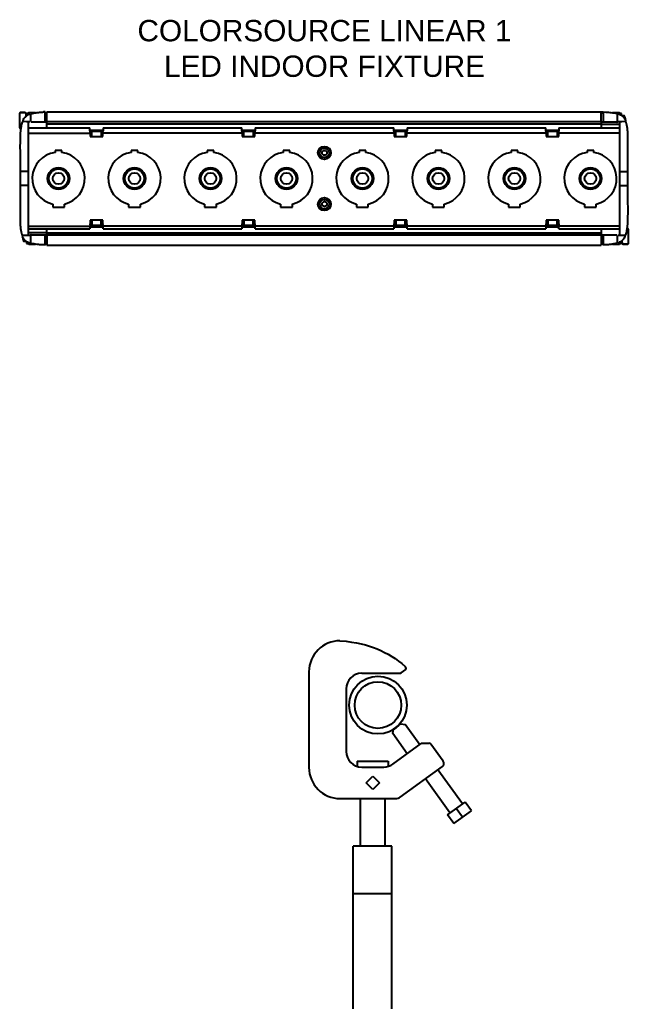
# Model space of a CAD drawing. Extents: x 5 to 346, y -5 to 215.
# Drawn here: x 5.54 to 25.17, y 182.39 to 214.05 of the extents above; entities that cross this region are included whole.
import ezdxf

# ---------------------------------------------------------------- set-up
doc = ezdxf.new("R2010")
doc.units = 0
doc.header["$LTSCALE"] = 0.5
doc.header["$MEASUREMENT"] = 0
doc.layers.get('0').update_dxf_attribs({"linetype": 'CONTINUOUS'})
doc.layers.add('OBJECT', color=7, linetype='CONTINUOUS')
doc.layers.add('RISER', color=7, linetype='CONTINUOUS')
doc.styles.add('ARIAL', font='arial.ttf')

# ---------------------------------------------------------------- blocks, each defined once
blk = doc.blocks.new('*U54')
at = {"layer": 'RISER'}
for p, q in [((-9.797, 2.111), (-9.813, 2.102)), ((-9.813, 2.102), (-9.813, 1.628)), ((-9.633, 2.121), (-9.797, 2.121)), ((-9.797, 2.121), (-9.633, 2.121)), ((-9.618, 2.102), (-9.633, 2.111)), ((-9.618, 2.102), (-9.618, 1.995)), ((-9.608, 2.054), (-9.618, 2.058)), ((-9.536, 2.098), (-9.596, 2.098)), ((-9.596, 2.098), (-9.596, 2.009)), ((-9.536, 2.098), (-9.536, 2.054)), ((-9.298, 2.117), (-9.522, 2.113)), ((-9.048, 2.143), (-8.995, 2.147)), ((-8.995, 2.142), (-9.048, 2.143)), ((-8.995, 2.142), (-8.995, 2.147)), ((-8.935, 2.144), (8.995, 2.144)), ((8.995, 2.147), (9.087, 2.141)), ((9.522, 2.113), (9.303, 2.116)), ((9.445, 2.092), (9.447, 2.091)), ((9.459, 1.864), (9.459, 2.08)), ((9.522, 2.073), (9.522, 2.113)), ((9.596, 2.098), (9.536, 2.098)), ((9.596, 2.028), (9.596, 2.098)), ((9.675, 2.021), (9.596, 2.021)), ((-9.813, 1.628), (-9.797, 1.619)), ((-9.765, 1.61), (-9.797, 1.61)), ((-9.535, 1.828), (-9.535, -1.828)), ((-9.535, 1.627), (-7.546, 1.627)), ((-8.983, 1.819), (-9.445, 1.811)), ((-8.945, 1.818), (-8.995, 1.819)), ((-8.935, 1.831), (8.935, 1.831)), ((-8.935, 1.627), (-8.935, 1.831)), ((-8.935, 1.759), (8.935, 1.759)), ((-7.546, 1.534), (-7.546, 1.627)), ((-7.124, 1.627), (-7.124, 1.534)), ((-7.124, 1.627), (-2.646, 1.627)), ((-2.646, 1.534), (-2.646, 1.627)), ((-2.224, 1.627), (2.254, 1.627)), ((-2.224, 1.627), (-2.224, 1.534)), ((2.254, 1.534), (2.254, 1.627)), ((2.676, 1.627), (7.154, 1.627)), ((2.676, 1.627), (2.676, 1.534)), ((7.154, 1.534), (7.154, 1.627)), ((7.576, 1.627), (9.535, 1.627)), ((7.576, 1.627), (7.576, 1.534)), ((8.935, 1.831), (8.935, 1.627)), ((8.995, 1.819), (8.935, 1.818)), ((8.935, 1.749), (9.535, 1.749)), ((9.445, 1.811), (8.983, 1.819)), ((9.455, 1.835), (9.455, 1.821)), ((9.535, -1.828), (9.535, 1.828)), ((-9.535, 1.46), (-7.542, 1.46)), ((-7.546, 1.559), (-7.124, 1.559)), ((-7.124, 1.519), (-7.545, 1.519)), ((-7.544, 1.494), (-7.544, 1.5)), ((-7.542, 1.46), (-7.542, 1.348)), ((-7.542, 1.348), (-7.127, 1.348)), ((-7.485, 1.348), (-7.485, 1.519)), ((-7.185, 1.519), (-7.185, 1.348)), ((-7.127, 1.348), (-7.127, 1.46)), ((-2.642, 1.46), (-7.127, 1.46)), ((-7.125, 1.5), (-7.126, 1.494)), ((-2.646, 1.559), (-2.224, 1.559)), ((-2.224, 1.519), (-2.645, 1.519)), ((-2.644, 1.494), (-2.644, 1.5)), ((-2.642, 1.46), (-2.642, 1.348)), ((-2.642, 1.348), (-2.227, 1.348)), ((-2.585, 1.348), (-2.585, 1.519)), ((-2.285, 1.519), (-2.285, 1.348)), ((2.258, 1.46), (-2.227, 1.46)), ((-2.227, 1.348), (-2.227, 1.46)), ((-2.225, 1.5), (-2.226, 1.494)), ((2.254, 1.559), (2.676, 1.559)), ((2.676, 1.519), (2.255, 1.519)), ((2.256, 1.494), (2.256, 1.5)), ((2.258, 1.46), (2.258, 1.348)), ((2.258, 1.348), (2.673, 1.348)), ((2.315, 1.348), (2.315, 1.519)), ((2.615, 1.519), (2.615, 1.348)), ((7.158, 1.46), (2.673, 1.46)), ((2.673, 1.348), (2.673, 1.46)), ((2.675, 1.5), (2.674, 1.494)), ((7.154, 1.559), (7.576, 1.559)), ((7.576, 1.519), (7.155, 1.519)), ((7.156, 1.494), (7.156, 1.5)), ((7.158, 1.46), (7.158, 1.348)), ((7.158, 1.348), (7.573, 1.348)), ((7.215, 1.348), (7.215, 1.519)), ((7.515, 1.519), (7.515, 1.348)), ((9.535, 1.46), (7.573, 1.46)), ((7.573, 1.348), (7.573, 1.46)), ((7.575, 1.5), (7.574, 1.494)), ((-8.669, 0.897), (-8.669, 0.838)), ((-8.45, 0.838), (-8.45, 0.897)), ((-6.219, 0.897), (-6.219, 0.838)), ((-6, 0.838), (-6, 0.897)), ((-3.769, 0.897), (-3.769, 0.838)), ((-3.55, 0.838), (-3.55, 0.897)), ((-1.319, 0.897), (-1.319, 0.838)), ((-1.1, 0.838), (-1.1, 0.897)), ((1.131, 0.897), (1.131, 0.838)), ((1.35, 0.838), (1.35, 0.897)), ((3.581, 0.897), (3.581, 0.838)), ((3.8, 0.838), (3.8, 0.897)), ((6.031, 0.897), (6.031, 0.838)), ((6.25, 0.838), (6.25, 0.897)), ((8.481, 0.897), (8.481, 0.838)), ((8.7, 0.838), (8.7, 0.897)), ((-9.787, -0.231), (-9.788, 0.231)), ((-9.535, 0.23), (-9.768, 0.23)), ((9.535, 0.23), (9.767, 0.23)), ((9.787, 0.231), (9.788, -0.231)), ((-9.535, -0.23), (-9.767, -0.231)), ((9.535, -0.23), (9.768, -0.231)), ((-8.748, -0.824), (-8.748, -0.921)), ((-8.748, -0.921), (-8.371, -0.921)), ((-8.371, -0.921), (-8.371, -0.824)), ((-6.298, -0.824), (-6.298, -0.921)), ((-6.298, -0.921), (-5.921, -0.921)), ((-5.921, -0.921), (-5.921, -0.824)), ((-3.848, -0.824), (-3.848, -0.921)), ((-3.848, -0.921), (-3.471, -0.921)), ((-3.471, -0.921), (-3.471, -0.824)), ((-1.398, -0.824), (-1.398, -0.921)), ((-1.398, -0.921), (-1.021, -0.921)), ((-1.021, -0.921), (-1.021, -0.824)), ((1.052, -0.824), (1.052, -0.921)), ((1.052, -0.921), (1.429, -0.921)), ((1.429, -0.921), (1.429, -0.824)), ((3.502, -0.824), (3.502, -0.921)), ((3.502, -0.921), (3.879, -0.921)), ((3.879, -0.921), (3.879, -0.824)), ((5.952, -0.824), (5.952, -0.921)), ((5.952, -0.921), (6.329, -0.921)), ((6.329, -0.921), (6.329, -0.824)), ((8.402, -0.824), (8.402, -0.921)), ((8.402, -0.921), (8.779, -0.921)), ((8.779, -0.921), (8.779, -0.824)), ((-9.535, -1.534), (-7.546, -1.534)), ((-7.546, -1.534), (-7.546, -1.627)), ((-7.546, -1.559), (-7.124, -1.559)), ((-7.124, -1.519), (-7.545, -1.519)), ((-7.544, -1.494), (-7.544, -1.5)), ((-7.542, -1.348), (-7.542, -1.46)), ((-7.127, -1.348), (-7.542, -1.348)), ((-7.485, -1.348), (-7.485, -1.519)), ((-7.185, -1.519), (-7.185, -1.348)), ((-7.127, -1.46), (-7.127, -1.348)), ((-7.125, -1.5), (-7.126, -1.494)), ((-2.646, -1.534), (-7.124, -1.534)), ((-7.124, -1.627), (-7.124, -1.534)), ((-2.646, -1.534), (-2.646, -1.627)), ((-2.646, -1.559), (-2.224, -1.559)), ((-2.224, -1.519), (-2.645, -1.519)), ((-2.644, -1.494), (-2.644, -1.5)), ((-2.642, -1.348), (-2.642, -1.46)), ((-2.227, -1.348), (-2.642, -1.348)), ((-2.585, -1.348), (-2.585, -1.519)), ((-2.285, -1.519), (-2.285, -1.348)), ((-2.227, -1.46), (-2.227, -1.348)), ((-2.225, -1.5), (-2.226, -1.494)), ((2.254, -1.534), (-2.224, -1.534)), ((-2.224, -1.627), (-2.224, -1.534)), ((2.254, -1.534), (2.254, -1.627)), ((2.254, -1.559), (2.676, -1.559)), ((2.676, -1.519), (2.255, -1.519)), ((2.256, -1.494), (2.256, -1.5)), ((2.258, -1.348), (2.258, -1.46)), ((2.673, -1.348), (2.258, -1.348)), ((2.315, -1.348), (2.315, -1.519)), ((2.615, -1.519), (2.615, -1.348)), ((2.673, -1.46), (2.673, -1.348)), ((2.675, -1.5), (2.674, -1.494)), ((7.154, -1.534), (2.676, -1.534)), ((2.676, -1.627), (2.676, -1.534)), ((7.154, -1.534), (7.154, -1.627)), ((7.154, -1.559), (7.576, -1.559)), ((7.576, -1.519), (7.155, -1.519)), ((7.156, -1.494), (7.156, -1.5)), ((7.158, -1.348), (7.158, -1.46)), ((7.573, -1.348), (7.158, -1.348)), ((7.215, -1.348), (7.215, -1.519)), ((7.515, -1.519), (7.515, -1.348)), ((7.573, -1.46), (7.573, -1.348)), ((7.575, -1.5), (7.574, -1.494)), ((7.576, -1.627), (7.576, -1.534)), ((9.535, -1.534), (7.576, -1.534)), ((-9.535, -1.627), (-7.546, -1.627)), ((-8.945, -1.749), (-9.531, -1.749)), ((-9.459, -1.864), (-9.459, -2.08)), ((-9.455, -1.835), (-9.455, -1.821)), ((-9.445, -1.811), (-8.983, -1.819)), ((-8.995, -1.819), (-8.945, -1.818)), ((-8.935, -1.831), (-8.935, -1.627)), ((8.935, -1.759), (-8.935, -1.759)), ((8.935, -1.831), (-8.935, -1.831)), ((-7.124, -1.627), (-2.646, -1.627)), ((-2.224, -1.627), (2.254, -1.627)), ((2.676, -1.627), (7.154, -1.627)), ((7.576, -1.627), (9.535, -1.627)), ((8.935, -1.627), (8.935, -1.831)), ((8.935, -1.818), (8.995, -1.819)), ((8.983, -1.819), (9.445, -1.811)), ((9.765, -1.61), (9.797, -1.61)), ((9.813, -1.628), (9.797, -1.619)), ((9.813, -2.102), (9.813, -1.628)), ((-9.675, -2.021), (-9.596, -2.021)), ((-9.596, -2.028), (-9.596, -2.098)), ((-9.596, -2.098), (-9.536, -2.098)), ((-9.522, -2.073), (-9.522, -2.113)), ((-9.522, -2.113), (-9.303, -2.116)), ((-9.445, -2.092), (-9.447, -2.091)), ((-8.995, -2.142), (-9.087, -2.141)), ((-8.995, -2.147), (-9.087, -2.141)), ((-8.935, -2.144), (8.935, -2.144)), ((8.995, -2.142), (8.995, -2.147)), ((9.048, -2.143), (8.995, -2.147)), ((9.298, -2.117), (9.522, -2.113)), ((9.536, -2.098), (9.536, -2.054)), ((9.536, -2.098), (9.596, -2.098)), ((9.596, -2.098), (9.596, -2.009)), ((9.608, -2.054), (9.618, -2.058)), ((9.618, -2.102), (9.618, -1.995)), ((9.618, -2.102), (9.633, -2.111)), ((9.633, -2.121), (9.797, -2.121)), ((9.797, -2.121), (9.633, -2.121)), ((9.797, -2.111), (9.813, -2.102))]:
    blk.add_line(p, q, dxfattribs=at)
at = {"layer": 'RISER', "flags": 128}
for points in [[(-8.995, 2.1), (-8.97, 2.1), (-8.945, 2.1)], [(8.995, 2.101), (8.97, 2.1), (8.945, 2.1)], [(-9.469, 1.827), (-9.59, 1.829), (-9.695, 1.831)], [(9.709, 1.831), (9.597, 1.829), (9.469, 1.827)], [(-9.709, -1.831), (-9.597, -1.829), (-9.469, -1.827)], [(9.469, -1.827), (9.59, -1.829), (9.695, -1.831)], [(-8.995, -2.101), (-8.97, -2.1), (-8.945, -2.1)], [(8.995, -2.1), (8.97, -2.1), (8.935, -2.099)]]:
    blk.add_lwpolyline(points, dxfattribs=at)
at = {"layer": 'RISER'}
for centre, radius in [((0.015, 0.825), 0.209), ((0.015, 0.825), 0.15), ((0.015, 0.825), 0.078), ((-8.56, 0), 0.352), ((-6.11, 0), 0.352), ((-3.66, 0), 0.352), ((-1.21, 0), 0.352), ((1.24, 0), 0.352), ((3.69, 0), 0.352), ((6.14, 0), 0.352), ((8.59, 0), 0.352), ((-8.56, 0), 0.311), ((-8.56, 0), 0.187), ((-6.11, 0), 0.311), ((-6.11, 0), 0.187), ((-3.66, 0), 0.311), ((-3.66, 0), 0.187), ((-1.21, 0), 0.311), ((-1.21, 0), 0.187), ((1.24, 0), 0.311), ((1.24, 0), 0.187), ((3.69, 0), 0.311), ((3.69, 0), 0.187), ((6.14, 0), 0.311), ((6.14, 0), 0.187), ((8.59, 0), 0.311), ((8.59, 0), 0.187), ((0.015, -0.825), 0.209), ((0.015, -0.825), 0.15), ((0.015, -0.825), 0.078)]:
    blk.add_circle(centre, radius, dxfattribs=at)
for centre, radius, start, end in [((-9.614, 2.038), 0.0173, 0, 70), ((-9.521, 2.103), 0.01, 91, 180), ((9.521, 2.103), 0.01, 0, 89), ((9.675, 2.002), 0.0197, 21.1895, 90), ((9.322, 1.865), 0.398, 4.4297, 21.1895), ((9.445, 1.821), 0.01, 269, 0), ((-8.56, 0), 0.845, 97.4403, 257.1307), ((-8.56, 0), 0.903, 83.0398, 96.9602), ((-8.56, 0), 0.845, 282.8694, 82.5597), ((-6.11, 0), 0.845, 97.4403, 257.1307), ((-6.11, 0), 0.903, 83.0398, 96.9602), ((-6.11, 0), 0.845, 282.8694, 82.5597), ((-3.66, 0), 0.845, 97.4403, 257.1307), ((-3.66, 0), 0.903, 83.0398, 96.9602), ((-3.66, 0), 0.845, 282.8694, 82.5597), ((-1.21, 0), 0.845, 97.4403, 257.1307), ((-1.21, 0), 0.903, 83.0398, 96.9602), ((-1.21, 0), 0.845, 282.8694, 82.5597), ((1.24, 0), 0.845, 97.4403, 257.1307), ((1.24, 0), 0.903, 83.0398, 96.9602), ((1.24, 0), 0.845, 282.8694, 82.5597), ((3.69, 0), 0.845, 97.4403, 257.1307), ((3.69, 0), 0.903, 83.0398, 96.9602), ((3.69, 0), 0.845, 282.8694, 82.5597), ((6.14, 0), 0.845, 97.4403, 257.1307), ((6.14, 0), 0.903, 83.0398, 96.9602), ((6.14, 0), 0.845, 282.8694, 82.5597), ((8.59, 0), 0.845, 97.4403, 257.1307), ((8.59, 0), 0.903, 83.0398, 96.9602), ((8.59, 0), 0.845, 282.8694, 82.5597), ((-9.322, -1.865), 0.398, 184.4297, 201.1895), ((-9.445, -1.821), 0.01, 89, 180), ((-9.675, -2.002), 0.0197, 201.1895, 270), ((-9.521, -2.103), 0.01, 180, 269), ((9.521, -2.103), 0.01, 271, 0), ((9.614, -2.038), 0.0173, 180, 250)]:
    blk.add_arc(centre, radius, start, end, dxfattribs=at)
for centre, start_param, end_param in [((-7.543, 1.534), 1.570796, 2.582993), ((-7.545, 1.46), 4.712389, 5.724586), ((-7.124, 1.46), 0.558599, 1.570796), ((-7.127, 1.534), 3.700192, 4.712389), ((-2.643, 1.534), 1.570796, 2.582993), ((-2.645, 1.46), 4.712389, 5.724586), ((-2.224, 1.46), 0.558599, 1.570796), ((-2.227, 1.534), 3.700192, 4.712389), ((2.257, 1.534), 1.570796, 2.582993), ((2.255, 1.46), 4.712389, 5.724586), ((2.676, 1.46), 0.558599, 1.570796), ((2.673, 1.534), 3.700192, 4.712389), ((7.157, 1.534), 1.570796, 2.582993), ((7.155, 1.46), 4.712389, 5.724586), ((7.576, 1.46), 0.558599, 1.570796), ((7.573, 1.534), 3.700192, 4.712389), ((-7.543, -1.534), 0.558599, 1.570796), ((-7.545, -1.46), 3.700192, 4.712389), ((-7.124, -1.46), 1.570796, 2.582993), ((-7.127, -1.534), 4.712389, 5.724586), ((-2.643, -1.534), 0.558599, 1.570796), ((-2.645, -1.46), 3.700192, 4.712389), ((-2.224, -1.46), 1.570796, 2.582993), ((-2.227, -1.534), 4.712389, 5.724586), ((2.257, -1.534), 0.558599, 1.570796), ((2.255, -1.46), 3.700192, 4.712389), ((2.676, -1.46), 1.570796, 2.582993), ((2.673, -1.534), 4.712389, 5.724586), ((7.157, -1.534), 0.558599, 1.570796), ((7.155, -1.46), 3.700192, 4.712389), ((7.576, -1.46), 1.570796, 2.582993), ((7.573, -1.534), 4.712389, 5.724586)]:
    blk.add_ellipse(centre, major_axis=(0, 0.04), ratio=0.069927, start_param=start_param, end_param=end_param, dxfattribs=at)
for points, knots in [([(-9.708, 1.872), (-9.687, 1.91), (-9.644, 1.986), (-9.548, 2.052), (-9.483, 2.077), (-9.459, 2.086)], [0, 0, 0, 0, 0.386589, 0.775726, 1, 1, 1, 1]), ([(-9.455, 1.837), (-9.455, 1.877), (-9.455, 1.957), (-9.455, 2.036), (-9.455, 2.074)], [0, 0, 0, 0, 0.5060914, 1, 1, 1, 1]), ([(-9.445, 2.085), (-9.395, 2.097), (-9.304, 2.119), (-9.171, 2.133), (-9.089, 2.14), (-9.048, 2.143)], [0, 0, 0, 0, 0.3862511, 0.6928064, 1, 1, 1, 1]), ([(-8.995, 1.819), (-8.995, 1.882), (-8.995, 1.991), (-8.995, 2.098), (-8.995, 2.142)], [0, 0, 0, 0, 0.585292, 1, 1, 1, 1]), ([(-8.935, 1.831), (-8.935, 1.85), (-8.935, 1.897), (-8.935, 1.97), (-8.935, 2.054), (-8.935, 2.112), (-8.935, 2.144)], [0, 0, 0, 0, 0.183601, 0.442097, 0.697858, 1, 1, 1, 1]), ([(8.935, 1.831), (8.935, 1.85), (8.935, 1.897), (8.935, 1.97), (8.935, 2.054), (8.935, 2.112), (8.935, 2.144)], [0, 0, 0, 0, 0.183601, 0.442097, 0.697858, 1, 1, 1, 1]), ([(8.995, 2.142), (8.995, 2.143), (8.995, 2.145), (8.995, 2.146), (8.995, 2.147)], [0, 0, 0, 0, 0.537391, 1, 1, 1, 1]), ([(8.995, 2.142), (8.995, 2.085), (8.995, 1.978), (8.995, 1.869), (8.995, 1.819)], [0, 0, 0, 0, 0.534644, 1, 1, 1, 1]), ([(9.087, 2.141), (9.142, 2.137), (9.262, 2.128), (9.381, 2.104), (9.445, 2.092)], [0, 0, 0, 0, 0.45463, 1, 1, 1, 1]), ([(9.455, 2.081), (9.455, 2.081), (9.455, 2.082), (9.454, 2.085), (9.453, 2.088), (9.45, 2.09), (9.448, 2.091), (9.447, 2.091)], [0, 0, 0, 0, 0.008436, 0.328548, 0.573132, 0.785961, 1, 1, 1, 1]), ([(9.459, 2.095), (9.494, 2.082), (9.569, 2.056), (9.668, 1.982), (9.705, 1.908), (9.723, 1.871)], [0, 0, 0, 0, 0.307624, 0.656227, 1, 1, 1, 1]), ([(9.459, 2.08), (9.459, 2.082), (9.459, 2.087), (9.459, 2.092), (9.459, 2.094), (9.459, 2.094), (9.459, 2.095)], [0, 0, 0, 0, 0.270074, 0.540459, 0.802301, 1, 1, 1, 1]), ([(-9.788, 0.231), (-9.788, 0.241), (-9.788, 0.463), (-9.79, 0.792), (-9.792, 1.218), (-9.781, 1.478), (-9.761, 1.68), (-9.735, 1.772), (-9.723, 1.818)], [0, 0, 0, 0, 0.018447, 0.419569, 0.619975, 0.820223, 0.910252, 1, 1, 1, 1]), ([(-9.713, 1.845), (-9.714, 1.844), (-9.715, 1.839), (-9.719, 1.83), (-9.721, 1.822), (-9.723, 1.818)], [0, 0, 0, 0, 0.17786, 0.611414, 1, 1, 1, 1]), ([(-9.708, 1.872), (-9.708, 1.871), (-9.71, 1.869), (-9.711, 1.864), (-9.713, 1.86), (-9.714, 1.857), (-9.715, 1.853), (-9.715, 1.848), (-9.713, 1.842), (-9.709, 1.837), (-9.703, 1.833), (-9.698, 1.831), (-9.695, 1.831), (-9.695, 1.831)], [0, 0, 0, 0, 0.041918, 0.145894, 0.25282, 0.321588, 0.38785, 0.479919, 0.596266, 0.724085, 0.854909, 0.99467, 1, 1, 1, 1]), ([(9.459, 1.837), (9.459, 1.839), (9.459, 1.842), (9.459, 1.85), (9.459, 1.858), (9.459, 1.863), (9.459, 1.864)], [0, 0, 0, 0, 0.170641, 0.51981, 0.86865, 1, 1, 1, 1]), ([(9.459, 1.837), (9.459, 1.836), (9.46, 1.833), (9.463, 1.829), (9.467, 1.827), (9.469, 1.827), (9.469, 1.827), (9.469, 1.827)], [0, 0, 0, 0, 0.180108, 0.478421, 0.917908, 0.992247, 1, 1, 1, 1]), ([(9.71, 1.832), (9.712, 1.832), (9.716, 1.832), (9.721, 1.835), (9.726, 1.84), (9.728, 1.845), (9.729, 1.849), (9.729, 1.853), (9.728, 1.855), (9.728, 1.858), (9.727, 1.861), (9.726, 1.865), (9.724, 1.869), (9.723, 1.871), (9.723, 1.872)], [0, 0, 0, 0, 0.093593, 0.236553, 0.34785, 0.440683, 0.519857, 0.58651, 0.640372, 0.686689, 0.759709, 0.867625, 0.967086, 1, 1, 1, 1]), ([(9.735, 1.817), (9.735, 1.818), (9.733, 1.824), (9.73, 1.834), (9.728, 1.841), (9.727, 1.844)], [0, 0, 0, 0, 0.077265, 0.599602, 1, 1, 1, 1]), ([(9.735, 1.817), (9.742, 1.788), (9.767, 1.689), (9.784, 1.514), (9.79, 1.297), (9.789, 0.939), (9.787, 0.584), (9.787, 0.301), (9.787, 0.231)], [0, 0, 0, 0, 0.0568429, 0.1929803, 0.3295789, 0.4662185, 0.8678607, 1, 1, 1, 1]), ([(-9.768, 0.23), (-9.77, 0.23), (-9.775, 0.23), (-9.78, 0.231), (-9.784, 0.231), (-9.786, 0.231), (-9.787, 0.231), (-9.788, 0.231), (-9.788, 0.231)], [0, 0, 0, 0, 0.198342, 0.430601, 0.560125, 0.698186, 0.844816, 1, 1, 1, 1]), ([(9.767, 0.23), (9.77, 0.23), (9.774, 0.23), (9.779, 0.231), (9.783, 0.231), (9.785, 0.231), (9.787, 0.231), (9.787, 0.231), (9.787, 0.231)], [0, 0, 0, 0, 0.19877, 0.431219, 0.560686, 0.698641, 0.845081, 1, 1, 1, 1]), ([(-9.735, -1.817), (-9.742, -1.788), (-9.767, -1.689), (-9.784, -1.514), (-9.79, -1.297), (-9.789, -0.939), (-9.787, -0.584), (-9.787, -0.301), (-9.787, -0.231)], [0, 0, 0, 0, 0.0568429, 0.1929803, 0.3295789, 0.4662185, 0.8678607, 1, 1, 1, 1]), ([(-9.767, -0.231), (-9.77, -0.231), (-9.774, -0.231), (-9.779, -0.231), (-9.783, -0.231), (-9.785, -0.231), (-9.787, -0.231), (-9.787, -0.231), (-9.787, -0.231)], [0, 0, 0, 0, 0.19877, 0.431219, 0.560686, 0.698641, 0.845081, 1, 1, 1, 1]), ([(9.788, -0.231), (9.788, -0.241), (9.788, -0.463), (9.79, -0.792), (9.792, -1.218), (9.781, -1.478), (9.761, -1.68), (9.735, -1.772), (9.723, -1.818)], [0, 0, 0, 0, 0.018447, 0.419569, 0.619975, 0.820223, 0.910252, 1, 1, 1, 1]), ([(9.768, -0.231), (9.77, -0.231), (9.775, -0.231), (9.78, -0.231), (9.784, -0.231), (9.786, -0.231), (9.787, -0.231), (9.788, -0.231), (9.788, -0.231)], [0, 0, 0, 0, 0.198342, 0.430601, 0.560125, 0.698186, 0.844816, 1, 1, 1, 1]), ([(-9.735, -1.817), (-9.735, -1.818), (-9.733, -1.824), (-9.73, -1.834), (-9.728, -1.841), (-9.727, -1.844)], [0, 0, 0, 0, 0.077265, 0.599602, 1, 1, 1, 1]), ([(-9.71, -1.832), (-9.712, -1.832), (-9.716, -1.832), (-9.721, -1.835), (-9.726, -1.84), (-9.728, -1.845), (-9.729, -1.849), (-9.729, -1.853), (-9.728, -1.855), (-9.728, -1.858), (-9.727, -1.861), (-9.726, -1.865), (-9.724, -1.869), (-9.723, -1.871), (-9.723, -1.872)], [0, 0, 0, 0, 0.093593, 0.236553, 0.34785, 0.440683, 0.519857, 0.58651, 0.640372, 0.686689, 0.759709, 0.867625, 0.967086, 1, 1, 1, 1]), ([(-9.459, -2.095), (-9.494, -2.082), (-9.569, -2.056), (-9.668, -1.982), (-9.705, -1.908), (-9.723, -1.871)], [0, 0, 0, 0, 0.307624, 0.656227, 1, 1, 1, 1]), ([(-9.459, -1.837), (-9.459, -1.836), (-9.46, -1.833), (-9.463, -1.829), (-9.467, -1.827), (-9.469, -1.827), (-9.469, -1.827), (-9.469, -1.827)], [0, 0, 0, 0, 0.180108, 0.478421, 0.917908, 0.992247, 1, 1, 1, 1]), ([(-9.459, -1.837), (-9.459, -1.839), (-9.459, -1.842), (-9.459, -1.85), (-9.459, -1.858), (-9.459, -1.863), (-9.459, -1.864)], [0, 0, 0, 0, 0.170641, 0.51981, 0.86865, 1, 1, 1, 1]), ([(-8.995, -2.142), (-8.995, -2.085), (-8.995, -1.978), (-8.995, -1.869), (-8.995, -1.819)], [0, 0, 0, 0, 0.534644, 1, 1, 1, 1]), ([(-8.935, -1.831), (-8.935, -1.85), (-8.935, -1.897), (-8.935, -1.97), (-8.935, -2.054), (-8.935, -2.112), (-8.935, -2.144)], [0, 0, 0, 0, 0.183601, 0.442097, 0.697858, 1, 1, 1, 1]), ([(8.935, -1.831), (8.935, -1.85), (8.935, -1.897), (8.935, -1.97), (8.935, -2.054), (8.935, -2.112), (8.935, -2.144)], [0, 0, 0, 0, 0.183601, 0.442097, 0.697858, 1, 1, 1, 1]), ([(8.995, -1.819), (8.995, -1.882), (8.995, -1.991), (8.995, -2.098), (8.995, -2.142)], [0, 0, 0, 0, 0.585292, 1, 1, 1, 1]), ([(9.455, -1.837), (9.455, -1.877), (9.455, -1.957), (9.455, -2.036), (9.455, -2.074)], [0, 0, 0, 0, 0.5060914, 1, 1, 1, 1]), ([(9.708, -1.872), (9.687, -1.91), (9.644, -1.986), (9.548, -2.052), (9.483, -2.077), (9.459, -2.086)], [0, 0, 0, 0, 0.386589, 0.775726, 1, 1, 1, 1]), ([(9.708, -1.872), (9.708, -1.871), (9.71, -1.869), (9.711, -1.864), (9.713, -1.86), (9.714, -1.857), (9.715, -1.853), (9.715, -1.848), (9.713, -1.842), (9.709, -1.837), (9.703, -1.833), (9.698, -1.831), (9.695, -1.831), (9.695, -1.831)], [0, 0, 0, 0, 0.041918, 0.145894, 0.25282, 0.321588, 0.38785, 0.479919, 0.596266, 0.724085, 0.854909, 0.99467, 1, 1, 1, 1]), ([(9.713, -1.845), (9.714, -1.844), (9.715, -1.839), (9.719, -1.83), (9.721, -1.822), (9.723, -1.818)], [0, 0, 0, 0, 0.17786, 0.611414, 1, 1, 1, 1]), ([(-9.459, -2.08), (-9.459, -2.082), (-9.459, -2.087), (-9.459, -2.092), (-9.459, -2.094), (-9.459, -2.094), (-9.459, -2.095)], [0, 0, 0, 0, 0.270074, 0.540459, 0.802301, 1, 1, 1, 1]), ([(-9.455, -2.081), (-9.455, -2.081), (-9.455, -2.082), (-9.454, -2.085), (-9.453, -2.088), (-9.45, -2.09), (-9.448, -2.091), (-9.447, -2.091)], [0, 0, 0, 0, 0.008436, 0.328548, 0.573132, 0.785961, 1, 1, 1, 1]), ([(-9.087, -2.141), (-9.142, -2.137), (-9.262, -2.128), (-9.381, -2.104), (-9.445, -2.092)], [0, 0, 0, 0, 0.45463, 1, 1, 1, 1]), ([(-8.995, -2.142), (-8.995, -2.143), (-8.995, -2.145), (-8.995, -2.146), (-8.995, -2.147)], [0, 0, 0, 0, 0.537391, 1, 1, 1, 1]), ([(9.445, -2.085), (9.395, -2.097), (9.304, -2.119), (9.171, -2.133), (9.089, -2.14), (9.048, -2.143)], [0, 0, 0, 0, 0.3862511, 0.6928064, 1, 1, 1, 1])]:
    blk.add_open_spline(points, degree=3, knots=knots, dxfattribs=at)
at = {"layer": 'RISER', "color": 1, "insert": (0.015, 3.264), "char_height": 0.6875, "attachment_point": 8, "style": 'ARIAL'}
blk.add_mtext('COLORSOURCE LINEAR 1\\PLED INDOOR FIXTURE', dxfattribs=at)
blk = doc.blocks.new('ColorSource spot VXT-05')
at = {"layer": 'RISER'}
for p, q in [((-2.224, 1.075), (-2.224, -2.01)), ((-0.524, 1.025), (0.715, 1.025)), ((0.747, 1.037), (0.896, 1.145)), ((0.879, 1.246), (0.904, 1.213)), ((-1.024, 0.525), (-1.024, -1.495)), ((0.503, -0.78), (0.743, -0.607)), ((0.743, -0.607), (0.882, -0.63)), ((1.347, -1.275), (0.882, -0.63)), ((0.481, -0.92), (0.503, -0.78)), ((0.946, -1.565), (0.481, -0.92)), ((0.48, -1.9), (1.396, -1.24)), ((1.431, -1.229), (1.656, -1.229)), ((2.104, -1.808), (1.705, -1.254)), ((-0.674, -1.802), (0.326, -1.802)), ((-0.674, -1.802), (-0.674, -1.972)), ((0.326, -1.802), (0.326, -1.972)), ((-0.524, -1.995), (0.188, -1.995)), ((0.717, -2.962), (2.076, -1.983)), ((2.724, -3.185), (1.932, -2.087)), ((-0.38, -2.502), (-0.168, -2.29)), ((-0.168, -2.715), (-0.38, -2.502)), ((-0.168, -2.29), (0.045, -2.502)), ((0.045, -2.502), (-0.168, -2.715)), ((2.323, -3.475), (1.531, -2.376)), ((-1.224, -3.01), (0.571, -3.01)), ((-0.574, -3.01), (-0.574, -4.55)), ((0.226, -3.01), (0.226, -4.55)), ((2.239, -3.535), (2.807, -3.125)), ((3.012, -3.409), (2.807, -3.125)), ((2.444, -3.819), (3.012, -3.409)), ((2.728, -3.614), (2.523, -3.33)), ((2.444, -3.819), (2.239, -3.535)), ((0.451, -4.55), (-0.799, -4.55)), ((-0.799, -18.718), (-0.799, -4.55)), ((0.451, -18.819), (0.451, -4.55)), ((0.451, -6.076), (-0.799, -6.076))]:
    blk.add_line(p, q, dxfattribs=at)
blk.add_lwpolyline([(-1.224, 2.075), (-1.027, 2.056), (-0.849, 2.033), (-0.687, 2.006), (-0.538, 1.975), (-0.4, 1.94), (-0.27, 1.901), (-0.146, 1.857), (-0.025, 1.809), (0.094, 1.757), (0.212, 1.699), (0.328, 1.637), (0.443, 1.57), (0.556, 1.498), (0.666, 1.42), (0.774, 1.336), (0.879, 1.246)], dxfattribs=at)
for radius in [0.93, 0.75]:
    blk.add_circle((0, 0), radius, dxfattribs=at)
for centre, radius, start, end in [((-1.224, 1.075), 1, 90, 180), ((-0.524, 0.525), 0.5, 90, 180), ((0.715, 1.075), 0.05, 270, 309.8056), ((0.864, 1.183), 0.05, 309.8056, 37.5798), ((1.431, -1.289), 0.06, 90, 125.7855), ((1.656, -1.289), 0.06, 35.7855, 90), ((-0.524, -1.495), 0.5, 180, 270), ((2.003, -1.881), 0.125, 305.7855, 35.7855), ((-1.224, -2.01), 1, 180, 270), ((0.188, -1.495), 0.5, 270, 305.7855), ((0.571, -2.76), 0.25, 270, 305.7855)]:
    blk.add_arc(centre, radius, start, end, dxfattribs=at)

msp = doc.modelspace()

# ---------------------------------------------------------------- block references
msp.add_blockref('*U54', (15.358, 208.934))
at = {"layer": 'OBJECT'}
msp.add_blockref('ColorSource spot VXT-05', (17.097, 191.966), dxfattribs=at)

doc.saveas('drawing.dxf')
